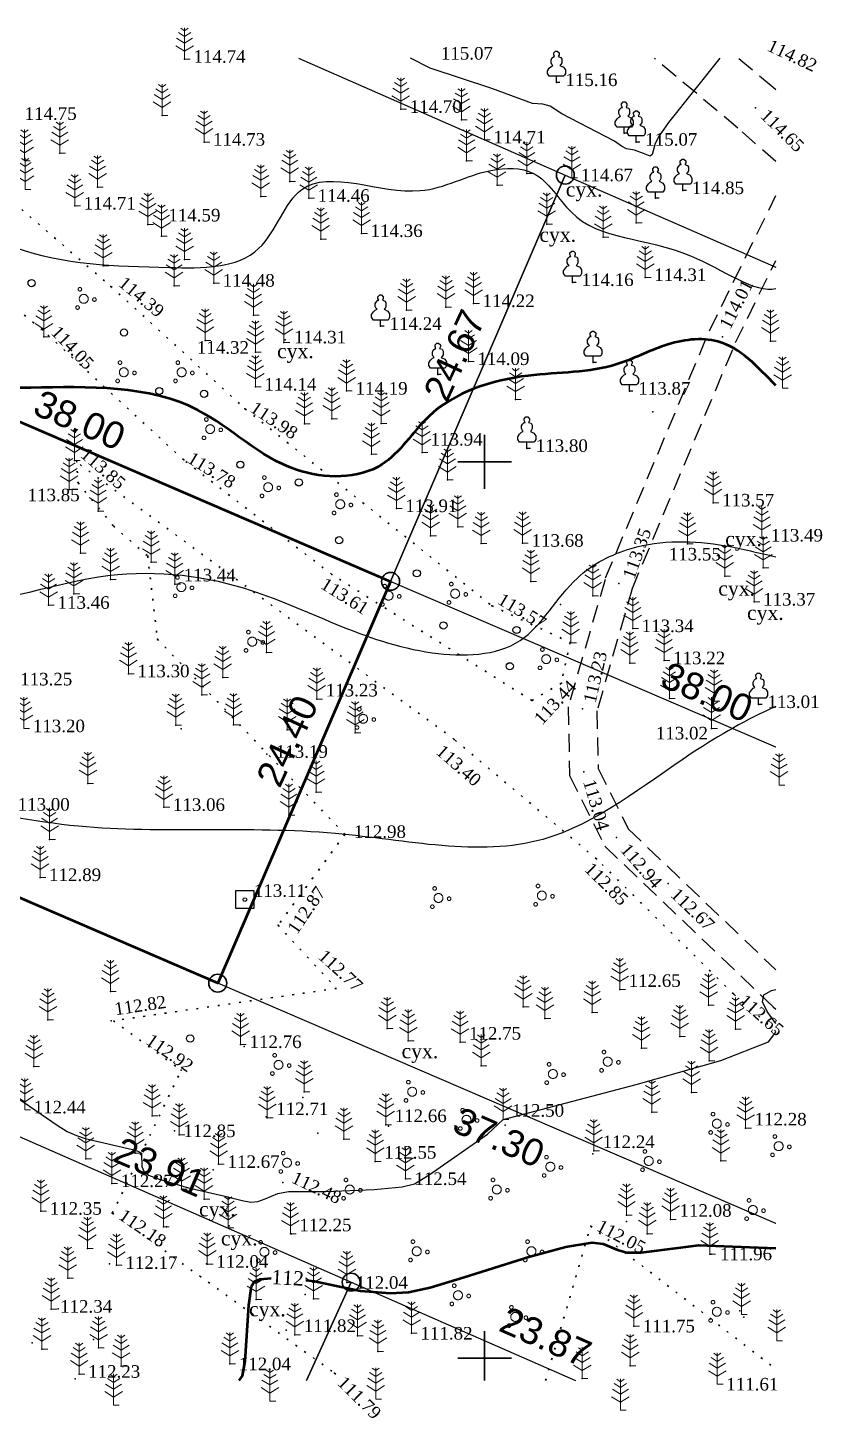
# Model space of a CAD drawing. Header units: millimetres. Extents: x 5405430.9 to 5405518.8, y 5524846.7 to 5524924.2.
# Drawn here: x 5405474.5 to 5405518.8, y 5524846.7 to 5524924.2 of the extents above; entities that cross this region are included whole.
import ezdxf
from ezdxf.enums import TextEntityAlignment as Align

# ---------------------------------------------------------------- set-up
doc = ezdxf.new("R2010")
doc.units = ezdxf.units.MM
for name, pattern in [('DASHEDX2', [1.5, 1, -0.5]), ('HIDDEN', [0.5, 0, -0.5]), ('суцільна', [50, 50, 0])]:
    doc.linetypes.add(name, pattern=pattern)
for name, color, linetype, lineweight in [('11900000', 1, 'Continuous', 30), ('Контур', 7, 'HIDDEN', 30), ('ТОЧКИ', 7, 'Continuous', 30), ('усл. знак', 7, 'суцільна', 20)]:
    doc.layers.add(name, color=color, linetype=linetype, lineweight=lineweight)
for name, color, linetype in [('SC007', 7, 'Continuous'), ('вис_1_1', 170, 'Continuous'), ('горизонт_1', 12, 'Continuous'), ('горизонтали', 42, 'Continuous'), ('дороги', 7, 'Continuous'), ('Ділянки_Межі', 10, 'Continuous'), ('надписи', 7, 'Continuous'), ('отметки', 7, 'Continuous'), ('промеры', 185, 'Continuous'), ('Растительность', 7, 'Continuous')]:
    doc.layers.add(name, color=color, linetype=linetype)
doc.styles.get("Standard").update_dxf_attribs({"font": 'arial.ttf'})
doc.styles.add('times', font='times.ttf')

# ---------------------------------------------------------------- blocks, each defined once
blk = doc.blocks.new('A$C51FE15A3')
at = {"layer": 'Растительность', "color": 94, "lineweight": 0}
for points in [[(-0.201, 1.726), (0, 1.584), (0.201, 1.726)], [(0, 1.75), (0, 0), (0.319, 0)], [(-0.447, 1.172), (0, 0.895), (0.447, 1.172)], [(-0.343, 1.489), (0, 1.267), (0.343, 1.489)], [(-0.493, 0.753), (0, 0.444), (0.493, 0.753)]]:
    blk.add_lwpolyline(points, dxfattribs=at)
blk = doc.blocks.new('A$C2ACB5305')
at = {"layer": 'Растительность'}
blk.add_lwpolyline([(0.2, 0), (0.2, 0), (0, 0), (0, 0.35), (-0.4, 0.35), (-0.5, 0.5), (-0.5, 0.65), (-0.4, 0.8), (-0.3, 0.9), (-0.2, 0.95), (-0.25, 1), (-0.3, 1.1), (-0.3, 1.25), (-0.25, 1.35), (-0.15, 1.45), (-0.1, 1.45), (-0.15, 1.55), (-0.15, 1.65), (-0.05, 1.75), (0.05, 1.75), (0.15, 1.65), (0.15, 1.55), (0.1, 1.45), (0.25, 1.4), (0.3, 1.3), (0.3, 1.1), (0.25, 1), (0.2, 0.95), (0.4, 0.85), (0.5, 0.7), (0.5, 0.5), (0.45, 0.4), (0.4, 0.35), (0, 0.35)], dxfattribs=at)
blk = doc.blocks.new('A$C72385B22')
at = {"layer": 'усл. знак'}
for centre, radius in [((0, 0), 0.625), ((-0.02, 1.49), 0.25), ((-1.29, -0.64), 0.25), ((1.28, -0.76), 0.25)]:
    blk.add_circle(centre, radius, dxfattribs=at)
blk = doc.blocks.new('SYMBOL902')
at = {"layer": 'SC007'}
blk.add_lwpolyline([(-1.25, -1.25), (-1.25, 1.25), (1.25, 1.25), (1.25, -1.25)], close=True, dxfattribs=at)
blk.add_circle((0, 0), 0.25, dxfattribs=at)

msp = doc.modelspace()

# ---------------------------------------------------------------- linework, layer by layer
at = {"layer": '11900000', "color": 7}
for points in [[(5405500, 5524898.5, 0), (5405500, 5524901.5, 0)], [(5405500, 5524898.5, 0), (5405500, 5524901.5, 0)], [(5405498.5, 5524900, 0), (5405501.5, 5524900, 0)], [(5405498.5, 5524900, 0), (5405501.5, 5524900, 0)], [(5405500, 5524848.755, 0), (5405500, 5524851.5, 0)], [(5405500, 5524848.755, 0), (5405500, 5524851.5, 0)], [(5405498.5, 5524850, 0), (5405501.5, 5524850, 0)], [(5405498.5, 5524850, 0), (5405501.5, 5524850, 0)]]:
    msp.add_polyline3d(points, dxfattribs=at)
at = {"layer": 'вис_1_1', "color": 7}
for p in [(5405486.57, 5524867.39, 112.87), (5405483.07, 5524866.06, 112.92), (5405489.85, 5524864.54, 112.81), (5405487.8, 5524863.47, 112.78), (5405482.69, 5524862.68, 112.85), (5405490.7, 5524862.56, 112.73), (5405494.63, 5524862.94, 112.69), (5405501.15, 5524862.99, 112.49), (5405493.92, 5524861.44, 112.65), (5405506.05, 5524861.4, 112.35), (5405484.85, 5524860.51, 112.69), (5405483.28, 5524859.41, 112.48), (5405495.58, 5524860.01, 112.54), (5405479.22, 5524858.09, 112.18), (5405482.24, 5524857.32, 112.19), (5405485.74, 5524857.38, 112.26), (5405505.92, 5524857.36, 112.05), (5405507.92, 5524857.62, 112.12), (5405489.22, 5524856.94, 112.34), (5405512.64, 5524855.81, 111.96), (5405479.06, 5524855.27, 112.26), (5405484.48, 5524855.26, 112.11), (5405492.31, 5524854.22, 112.04), (5405489.99, 5524853.56, 111.88), (5405476.19, 5524852.75, 112.4), (5405488.93, 5524851.56, 111.9), (5405508.33, 5524851.79, 111.75), (5405514.46, 5524852.29, 111.81), (5405474.75, 5524850.86, 112.38), (5405478.17, 5524851.05, 112.38), (5405492.91, 5524851.25, 111.73), (5405495.92, 5524851.39, 111.82), (5405494.04, 5524850.38, 111.65), (5405479.71, 5524849.55, 112.29), (5405485.78, 5524849.68, 112.04), (5405508.13, 5524849.58, 111.61), (5405477.15, 5524848.84, 112.3), (5405491.62, 5524849.17, 111.79), (5405505.45, 5524848.86, 111.61)]:
    msp.add_point(p, dxfattribs=at)
at = {"layer": 'горизонт_1', "color": 32}
msp.add_polyline3d([(5405480.84, 5524861.432, 112.5), (5405480.87, 5524860.69, 112.5), (5405480.97, 5524860.43, 112.5), (5405481.23, 5524860.21, 112.5), (5405481.83, 5524859.98, 112.5), (5405483.48, 5524859.5, 112.5), (5405485.35, 5524859.08, 112.5), (5405486.46, 5524858.8, 112.5), (5405486.95, 5524858.71, 112.5), (5405487.34, 5524858.74, 112.5), (5405487.75, 5524858.88, 112.5), (5405488.45, 5524859.19, 112.5), (5405489.05, 5524859.29, 112.5), (5405491.14, 5524859.29, 112.5), (5405493.83, 5524859.41, 112.5), (5405495.4, 5524859.56, 112.5), (5405496.08, 5524859.72, 112.5), (5405496.91, 5524860.22, 112.5), (5405500.17, 5524862.49, 112.5), (5405501.03, 5524863.32, 112.5)], dxfattribs=at)
at = {"layer": 'горизонтали', "color": 32}
for points in [[(5405513.132, 5524922.508, 115), (5405510.257, 5524918.922, 115), (5405509.737, 5524918.182, 115), (5405509.517, 5524917.752, 115), (5405509.347, 5524917.132, 115), (5405509.237, 5524917.042, 115), (5405508.867, 5524917.192, 115), (5405508.367, 5524917.372, 115), (5405507.917, 5524917.462, 115), (5405507.637, 5524917.612, 115), (5405507.257, 5524917.882, 115), (5405504.307, 5524919.412, 115), (5405503.667, 5524919.842, 115), (5405503.257, 5524919.942, 115), (5405502.677, 5524919.992, 115), (5405500.397, 5524920.822, 115), (5405496.957, 5524921.962, 115), (5405495.865, 5524922.508, 115)], [(5405516.254, 5524868.663, 112.5), (5405515.767, 5524869.332, 112.5), (5405515.507, 5524869.872, 112.5), (5405515.587, 5524870.262, 112.5), (5405516.017, 5524870.502, 112.5), (5405516.254, 5524870.564, 112.5)], [(5405501.03, 5524863.32, 112.5), (5405508.457, 5524865.262, 112.5), (5405513.187, 5524866.602, 112.5), (5405515.847, 5524867.652, 112.5), (5405516.254, 5524868.177, 112.5)], [(5405473.707, 5524864.662, 112.5), (5405476.147, 5524863.002, 112.5), (5405476.707, 5524862.652, 112.5), (5405477.227, 5524862.412, 112.5), (5405477.697, 5524862.262, 112.5), (5405480.347, 5524861.642, 112.5), (5405480.637, 5524861.542, 112.5), (5405480.84, 5524861.432, 112.5)]]:
    msp.add_polyline3d(points, dxfattribs=at)
at = {"layer": 'горизонтали', "color": 32, "lineweight": 50}
for points in [[(5405490.02, 5524854.357, 112), (5405490.51, 5524854.3, 112), (5405491.9, 5524854, 112), (5405493.07, 5524853.76, 112), (5405494.74, 5524853.62, 112), (5405495.76, 5524853.68, 112), (5405496.97, 5524853.95, 112), (5405498.85, 5524854.51, 112), (5405502.46, 5524855.65, 112), (5405504.53, 5524856.22, 112), (5405506, 5524856.46, 112), (5405506.61, 5524856.37, 112), (5405507.41, 5524856.04, 112), (5405507.94, 5524855.89, 112), (5405508.74, 5524855.9, 112), (5405510.8, 5524856.16, 112), (5405511.96, 5524856.3, 112), (5405513.84, 5524856.23, 112), (5405516.254, 5524856.141, 112)], [(5405486.291, 5524848.755, 112), (5405486.48, 5524849.02, 112), (5405486.63, 5524849.83, 112), (5405486.84, 5524852.95, 112), (5405486.99, 5524854.01, 112), (5405487.15, 5524854.28, 112), (5405487.48, 5524854.41, 112), (5405488.09, 5524854.46, 112)]]:
    msp.add_polyline3d(points, dxfattribs=at)
msp.add_open_spline([(5405516.254, 5524904.256), (5405515.248, 5524905.279), (5405513.569, 5524907.169), (5405509.989, 5524906.658), (5405506.812, 5524904.913), (5405502.087, 5524905.078), (5405497.049, 5524903.519), (5405494.428, 5524899.014), (5405488.528, 5524899.028), (5405483.602, 5524904.357), (5405475.07, 5524904.101), (5405465.673, 5524904.056), (5405458.644, 5524904.734), (5405451.834, 5524904.358), (5405446.555, 5524906.313), (5405442.168, 5524910.026), (5405438.386, 5524914.341), (5405438.438, 5524918.607), (5405438.21, 5524921.724), (5405438.073, 5524922.508)], degree=3, knots=[208.346948, 208.346948, 208.346948, 208.346948, 212.423165, 215.395728, 218.258995, 223.252411, 229.279318, 232.992538, 237.766943, 244.213134, 253.624228, 261.428369, 272.933051, 274.584334, 281.85809, 288.915218, 291.908367, 298.615428, 300.996406, 300.996406, 300.996406, 300.996406], dxfattribs=at)
at = {"layer": 'горизонтали', "color": 32}
for points, knots in [([(5405458.034, 5524922.508), (5405459.617, 5524921.754), (5405463.653, 5524920.134), (5405467.678, 5524915.219), (5405474.332, 5524911.065), (5405480.954, 5524910.859), (5405487.753, 5524910.726), (5405489.619, 5524917.188), (5405495.917, 5524914.065), (5405499.639, 5524916.398), (5405503.163, 5524916.446), (5405505.422, 5524912.201), (5405510.61, 5524912.751), (5405515.134, 5524909.36), (5405516.254, 5524909.665)], [617.436073, 617.436073, 617.436073, 617.436073, 622.521559, 629.692846, 636.424411, 645.037599, 650.155211, 654.20471, 660.817642, 664.928993, 667.318617, 670.308652, 677.41329, 682.329034, 682.329034, 682.329034, 682.329034]), ([(5405433.51, 5524913.942), (5405434.038, 5524912.938), (5405435.195, 5524910.385), (5405437.788, 5524905.243), (5405444.44, 5524899.573), (5405453.206, 5524895.816), (5405462.487, 5524898.046), (5405468.665, 5524890.189), (5405477.912, 5524894.346), (5405487.765, 5524893.352), (5405494.628, 5524888.993), (5405502.439, 5524889.215), (5405504.562, 5524893.563), (5405508.71, 5524895.669), (5405512.579, 5524895.617), (5405515.322, 5524894.908), (5405516.254, 5524894.706)], [25.072524, 25.072524, 25.072524, 25.072524, 28.423343, 33.238106, 42.351864, 53.987263, 60.5812, 68.695045, 78.614199, 86.783744, 97.871674, 102.815261, 107.548903, 110.976626, 116.23534, 118.991537, 118.991537, 118.991537, 118.991537]), ([(5405516.254, 5524886.355), (5405514.65, 5524885.637), (5405510.29, 5524883.149), (5405503.061, 5524877.143), (5405490.607, 5524880.098), (5405476.913, 5524878.707), (5405461.824, 5524883.403), (5405447.517, 5524887.885), (5405438.217, 5524896.211), (5405434.864, 5524901.993), (5405433.51, 5524904.098)], [204.598677, 204.598677, 204.598677, 204.598677, 209.892608, 219.526566, 231.106647, 245.459521, 260.911196, 277.803065, 289.957635, 297.416607, 297.416607, 297.416607, 297.416607])]:
    msp.add_open_spline(points, degree=3, knots=knots, dxfattribs=at)
at = {"layer": 'дороги', "color": 7, "linetype": 'DASHEDX2'}
for points, elevation in [([(5405516.254, 5524916.748), (5405514.139, 5524918.61), (5405509.474, 5524922.508)], 112.707), ([(5405516.254, 5524920.742), (5405516.109, 5524920.874), (5405514.153, 5524922.508)], 112.707), ([(5405506.753, 5524893.52), (5405512.552, 5524907.312), (5405516.254, 5524914.845)], 113.35), ([(5405508.227, 5524892.9), (5405514.008, 5524906.648), (5405516.254, 5524911.218)], 113.35), ([(5405506.722, 5524893.432), (5405504.665, 5524886.322), (5405504.745, 5524882.505), (5405506.702, 5524878.564), (5405516.111, 5524869.594), (5405516.254, 5524869.468)], 113.35), ([(5405508.258, 5524892.988), (5405506.269, 5524886.112), (5405506.337, 5524882.897), (5405508.01, 5524879.528), (5405516.254, 5524871.667)], 113.35)]:
    msp.add_lwpolyline(points, dxfattribs=dict(at, elevation=elevation))
at = {"layer": 'Ділянки_Межі'}
for points in [[(5405489.618, 5524922.508), (5405504.504, 5524915.991), (5405494.751, 5524893.33), (5405459.846, 5524908.351)], [(5405494.751, 5524893.33), (5405504.504, 5524915.991), (5405516.254, 5524910.846)], [(5405516.254, 5524884.076), (5405494.751, 5524893.33)], [(5405463.849, 5524848.755), (5405470.648, 5524863.828), (5405492.553, 5524854.238), (5405490.054, 5524848.755)], [(5405490.054, 5524848.755), (5405492.553, 5524854.238), (5405505.076, 5524848.755)]]:
    msp.add_lwpolyline(points, dxfattribs=at)
at = {"layer": 'Ділянки_Межі', "lineweight": 25}
for points in [[(5405489.618, 5524922.508), (5405504.504, 5524915.991), (5405516.254, 5524910.846)], [(5405516.254, 5524857.512), (5405485.105, 5524870.917), (5405450.2, 5524885.938), (5405433.51, 5524893.12)], [(5405433.51, 5524880.087), (5405448.794, 5524873.396), (5405470.648, 5524863.828), (5405492.553, 5524854.238), (5405505.076, 5524848.755)]]:
    msp.add_lwpolyline(points, dxfattribs=at)
at = {"layer": 'Ділянки_Межі', "lineweight": 50}
msp.add_lwpolyline([(5405450.2, 5524885.938), (5405459.846, 5524908.351), (5405494.751, 5524893.33), (5405485.105, 5524870.917)], close=True, dxfattribs=at)
at = {"layer": 'Ділянки_Межі', "lineweight": 0}
for points in [[(5405485.105, 5524870.917), (5405494.751, 5524893.33), (5405516.254, 5524884.076)], [(5405516.254, 5524857.512), (5405485.105, 5524870.917)]]:
    msp.add_lwpolyline(points, dxfattribs=at)
at = {"layer": 'Контур', "color": 7, "linetype": 'HIDDEN'}
for points, elevation in [([(5405475.316, 5524907.356), (5405456.979, 5524922.281), (5405456.66, 5524922.508)], 113.339), ([(5405463.295, 5524922.508), (5405470.07, 5524917.59), (5405479.143, 5524909.781)], 113.339), ([(5405479.143, 5524909.781), (5405479.143, 5524909.781), (5405486.624, 5524902.96), (5405500.397, 5524891.973), (5405504.773, 5524889.922), (5405504.283, 5524887.655)], 114.045), ([(5405504.283, 5524887.655), (5405502.637, 5524886.68), (5405491.469, 5524893.717), (5405483.207, 5524900.101), (5405475.316, 5524907.356)], 113.339), ([(5405516.254, 5524868.227), (5405513.893, 5524870.316), (5405506.249, 5524877.846), (5405498.3, 5524884.518), (5405477.1, 5524900.076)], 111.795), ([(5405477.228, 5524900.076), (5405477.305, 5524898.823), (5405479.288, 5524896.413), (5405481.195, 5524894.74)], 111.795), ([(5405481.195, 5524894.74), (5405481.737, 5524890.103), (5405492.202, 5524879.22), (5405488.469, 5524874.147), (5405491.737, 5524870.627), (5405479.282, 5524868.823), (5405483.07, 5524866.06), (5405483.07, 5524866.06)], 113.515), ([(5405479.22, 5524858.09), (5405483.07, 5524866.06)], 111.18), ([(5405479.22, 5524858.09), (5405491.62, 5524849.17)], 111.18), ([(5405503.4, 5524848.755), (5405505.92, 5524857.36)], 110.38), ([(5405505.92, 5524857.36), (5405516.254, 5524849.394)], 113.515), ([(5405491.62, 5524849.17), (5405492.041, 5524848.755)], 110.79)]:
    msp.add_lwpolyline(points, dxfattribs=dict(at, elevation=elevation))
at = {"layer": 'отметки', "color": 7}
for p in [(5405483.251, 5524922.456, 114.741), (5405504.008, 5524921.156, 115.164), (5405481.999, 5524919.319, 114.68), (5405495.32, 5524919.663, 114.701), (5405498.706, 5524919.08, 114.755), (5405515.124, 5524919.742, 114.654), (5405507.793, 5524918.32, 115.069), (5405484.339, 5524917.833, 114.728), (5405499.992, 5524917.959, 114.712), (5405508.468, 5524917.832, 115.072), (5405476.286, 5524917.209, 114.749), (5405498.998, 5524916.789, 114.563), (5405502.353, 5524916.072, 114.486), (5405478.397, 5524915.325, 114.722), (5405489.12, 5524915.642, 114.616), (5405500.692, 5524915.425, 114.453), (5405504.874, 5524915.846, 114.671), (5405487.501, 5524914.805, 114.656), (5405490.18, 5524914.703, 114.463), (5405509.539, 5524914.695, 114.624), (5405511.073, 5524915.128, 114.853), (5405477.121, 5524914.271, 114.705), (5405481.2, 5524913.232, 114.589), (5405503.465, 5524913.253, 114.388), (5405508.468, 5524913.319, 114.568), (5405481.965, 5524912.59, 114.597), (5405490.85, 5524912.417, 114.413), (5405493.136, 5524912.738, 114.359), (5405506.618, 5524912.526, 114.431), (5405483.252, 5524911.276, 114.49), (5405478.71, 5524910.924, 114.457), (5405479.143, 5524909.781, 114.391), (5405482.668, 5524909.817, 114.498), (5405484.877, 5524909.966, 114.481), (5405504.912, 5524910.005, 114.159), (5405508.97, 5524910.282, 114.311), (5405487.099, 5524908.182, 114.398), (5405495.644, 5524908.459, 114.226), (5405497.839, 5524908.624, 114.25), (5405499.387, 5524908.83, 114.219), (5405494.195, 5524907.558, 114.244), (5405475.316, 5524907.356, 114.161), (5405475.404, 5524906.96, 114.045), (5405484.402, 5524906.773, 114.323), (5405488.8, 5524906.66, 114.316), (5405488.863, 5524906.804, 114.314), (5405513.284, 5524906.978, 114.007), (5405515.95, 5524906.734, 114.191), (5405487.205, 5524906.12, 114.305), (5405499.096, 5524905.597, 114.092), (5405506.051, 5524905.533, 114.052), (5405497.382, 5524904.872, 114.06), (5405487.205, 5524904.175, 114.139), (5405492.296, 5524903.948, 114.19), (5405508.082, 5524903.945, 113.871), (5405486.624, 5524902.96, 113.984), (5405501.73, 5524903.471, 113.95), (5405509.386, 5524902.793, 113.83), (5405489.945, 5524902.116, 114.146), (5405491.465, 5524902.39, 114.125), (5405494.23, 5524902.127, 114.078), (5405493.678, 5524900.417, 114.029), (5405496.508, 5524900.509, 113.945), (5405502.356, 5524900.748, 113.8), (5405477.1, 5524900.076, 113.848), (5405483.207, 5524900.101, 113.784), (5405497.923, 5524898.984, 113.87), (5405476.81, 5524898.46, 113.81), (5405495.074, 5524897.393, 113.908), (5405512.754, 5524897.71, 113.573), (5405478.424, 5524897.247, 113.732), (5405496.988, 5524895.875, 113.832), (5405498.501, 5524896.377, 113.808), (5405499.811, 5524895.44, 113.72), (5405502.121, 5524895.463, 113.678), (5405511.318, 5524895.422, 113.547), (5405515.48, 5524895.752, 113.487), (5405477.44, 5524894.9, 113.67), (5405481.195, 5524894.74, 113.515), (5405481.39, 5524894.4, 113.55), (5405491.469, 5524893.717, 113.615), (5405513.403, 5524893.622, 113.446), (5405515.552, 5524894.08, 113.517), (5405479.12, 5524893.43, 113.57), (5405482.7, 5524893.18, 113.44), (5405502.585, 5524893.329, 113.647), (5405507.488, 5524893.208, 113.353), (5405475.662, 5524892.001, 113.459), (5405477.08, 5524892.63, 113.53), (5405500.397, 5524891.973, 113.575), (5405504.231, 5524892.032, 113.499), (5405506.035, 5524892.515, 113.437), (5405515.045, 5524892.179, 113.373), (5405508.265, 5524890.699, 113.339), (5405481.737, 5524890.103, 113.269), (5405504.773, 5524889.922, 113.414), (5405487.82, 5524889.36, 113.28), (5405510.02, 5524888.91, 113.219), (5405480.121, 5524888.18, 113.297), (5405508.104, 5524888.772, 113.276), (5405485.38, 5524887.97, 113.27), (5405504.283, 5524887.655, 113.339), (5405484.208, 5524886.992, 113.257), (5405490.63, 5524886.76, 113.23), (5405502.637, 5524886.68, 113.438), (5405510.315, 5524886.792, 113.146), (5405512.811, 5524886.649, 113.025), (5405515.29, 5524886.465, 113.009), (5405505.467, 5524886.217, 113.226), (5405482.759, 5524885.313, 113.131), (5405483.067, 5524885.111, 113.189), (5405485.975, 5524885.333, 113.265), (5405488.98, 5524885.04, 113.15), (5405512.673, 5524885.127, 113.018), (5405492.78, 5524884.88, 113.17), (5405498.3, 5524884.518, 114.253), (5405487.845, 5524883.689, 113.193), (5405505.541, 5524882.701, 113.045), (5405477.855, 5524882.054, 113.116), (5405490.595, 5524881.569, 113.084), (5405482.103, 5524880.727, 113.062), (5405489.079, 5524880.289, 113.03), (5405475.721, 5524878.94, 112.938), (5405492.202, 5524879.22, 112.975), (5405507.356, 5524879.046, 112.939), (5405506.249, 5524877.846, 112.846), (5405475.187, 5524876.815, 112.891), (5405510.255, 5524876.477, 112.666), (5405488.469, 5524874.147, 112.868), (5405479.109, 5524870.456, 112.852), (5405491.673, 5524870.627, 112.772), (5405507.54, 5524870.56, 112.65), (5405513.893, 5524870.316, 112.65), (5405502.16, 5524869.59, 112.78), (5405512.5, 5524869.69, 112.52), (5405475.622, 5524868.871, 112.839), (5405479.154, 5524868.823, 112.816), (5405503.37, 5524868.95, 112.74), (5405506.01, 5524869.29, 112.75), (5405494.57, 5524868.38, 112.79), (5405510.89, 5524867.94, 112.57), (5405514.01, 5524868.36, 112.5), (5405486.377, 5524867.5, 112.76), (5405495.74, 5524867.7, 112.76), (5405498.63, 5524867.62, 112.75), (5405508.75, 5524867.3, 112.56), (5405499.81, 5524866.31, 112.77), (5405512.53, 5524866.59, 112.47), (5405474.841, 5524866.268, 112.894), (5405489.93, 5524864.85, 112.74), (5405511.55, 5524864.82, 112.42), (5405481.435, 5524863.514, 112.738), (5405487.87, 5524863.41, 112.71), (5405501.03, 5524863.32, 112.5), (5405509.33, 5524863.73, 112.53), (5405482.951, 5524862.457, 112.725), (5405494.48, 5524863.02, 112.66), (5405514.57, 5524862.83, 112.28), (5405492.15, 5524862.21, 112.68), (5405477.738, 5524861.126, 112.368), (5405480.501, 5524861.442, 112.482), (5405493.9, 5524860.98, 112.55), (5405506.09, 5524861.57, 112.24), (5405513.19, 5524861, 112.34), (5405485.152, 5524860.813, 112.667), (5405479.196, 5524859.745, 112.273), (5405483.082, 5524859.426, 112.421), (5405488.731, 5524859.792, 112.484), (5405484.343, 5524858.872, 112.357), (5405475.225, 5524858.203, 112.346), (5405507.92, 5524857.98, 112.04), (5405482.07, 5524857.32, 112.14), (5405485.684, 5524857.273, 112.256), (5405510.38, 5524857.74, 112.08), (5405489.16, 5524856.93, 112.25), (5405509.08, 5524856.94, 112.02), (5405477.833, 5524856.123, 112.245), (5405512.57, 5524855.81, 111.91), (5405479.452, 5524855.181, 112.17), (5405484.522, 5524855.246, 112.041), (5405476.731, 5524854.458, 112.392), (5405487.24, 5524853.27, 111.88), (5405490.45, 5524853.31, 111.92), (5405475.804, 5524852.74, 112.339), (5405514.25, 5524852.65, 111.78), (5405489.41, 5524851.31, 111.82), (5405475.293, 5524850.51, 112.256), (5405478.45, 5524850.571, 112.277), (5405477.369, 5524849.11, 112.228)]:
    msp.add_point(p, dxfattribs=at)
at = {"layer": 'Растительность', "color": 7}
for centre in [(5405474.713, 5524909.965), (5405479.87, 5524907.214), (5405481.84, 5524903.949), (5405484.339, 5524903.791), (5405486.364, 5524899.839), (5405489.63, 5524898.849), (5405491.877, 5524895.624), (5405496.215, 5524893.779), (5405497.702, 5524890.87), (5405501.783, 5524890.618), (5405501.404, 5524888.594), (5405483.563, 5524867.833)]:
    msp.add_circle(centre, 0.2, dxfattribs=at)
at = {"layer": 'ТОЧКИ'}
for centre in [(5405504.504, 5524915.991), (5405494.751, 5524893.33, 107.24), (5405485.105, 5524870.917), (5405492.553, 5524854.238)]:
    msp.add_circle(centre, 0.5, dxfattribs=at)

# ---------------------------------------------------------------- block references
at = {"layer": 'отметки', "color": 7, "xscale": 0.400000000372529, "yscale": 0.400000000372529, "zscale": 0.400000000372529}
msp.add_blockref('SYMBOL902', (5405486.62, 5524875.58, 113.11), dxfattribs=at)
at = {"layer": 'Растительность', "color": 7}
for name, p in [('A$C51FE15A3', (5405483.251, 5524922.456, 114.741)), ('A$C2ACB5305', (5405504.008, 5524921.156, 115.164)), ('A$C51FE15A3', (5405495.32, 5524919.663, 114.701)), ('A$C51FE15A3', (5405481.999, 5524919.319, 114.68)), ('A$C51FE15A3', (5405498.706, 5524919.08, 114.755)), ('A$C2ACB5305', (5405507.793, 5524918.32, 115.069)), ('A$C51FE15A3', (5405484.339, 5524917.833, 114.728)), ('A$C51FE15A3', (5405499.992, 5524917.959, 114.712)), ('A$C2ACB5305', (5405508.468, 5524917.832, 115.072)), ('A$C51FE15A3', (5405474.321, 5524916.788, 114.745)), ('A$C51FE15A3', (5405476.286, 5524917.209, 114.749)), ('A$C51FE15A3', (5405498.998, 5524916.789, 114.563)), ('A$C51FE15A3', (5405502.353, 5524916.072, 114.486)), ('A$C51FE15A3', (5405504.874, 5524915.846, 114.671)), ('A$C51FE15A3', (5405474.35, 5524915.196, 114.696)), ('A$C51FE15A3', (5405478.397, 5524915.325, 114.722)), ('A$C51FE15A3', (5405489.12, 5524915.642, 114.616)), ('A$C51FE15A3', (5405500.692, 5524915.425, 114.453)), ('A$C2ACB5305', (5405511.073, 5524915.128, 114.853)), ('A$C51FE15A3', (5405477.121, 5524914.271, 114.705)), ('A$C51FE15A3', (5405487.501, 5524914.805, 114.656)), ('A$C51FE15A3', (5405490.18, 5524914.703, 114.463)), ('A$C2ACB5305', (5405509.539, 5524914.695, 114.624)), ('A$C51FE15A3', (5405481.2, 5524913.232, 114.589)), ('A$C51FE15A3', (5405493.136, 5524912.738, 114.359)), ('A$C51FE15A3', (5405503.465, 5524913.253, 114.388)), ('A$C51FE15A3', (5405508.468, 5524913.319, 114.568)), ('A$C51FE15A3', (5405481.965, 5524912.59, 114.597)), ('A$C51FE15A3', (5405490.85, 5524912.417, 114.413)), ('A$C51FE15A3', (5405506.618, 5524912.526, 114.431)), ('A$C51FE15A3', (5405483.252, 5524911.276, 114.49)), ('A$C51FE15A3', (5405478.71, 5524910.924, 114.457)), ('A$C51FE15A3', (5405482.668, 5524909.817, 114.498)), ('A$C51FE15A3', (5405484.877, 5524909.966, 114.481)), ('A$C2ACB5305', (5405504.912, 5524910.005, 114.159)), ('A$C51FE15A3', (5405508.97, 5524910.282, 114.311)), ('A$C51FE15A3', (5405499.387, 5524908.83, 114.219)), ('A$C51FE15A3', (5405487.099, 5524908.182, 114.398)), ('A$C51FE15A3', (5405495.644, 5524908.459, 114.226)), ('A$C51FE15A3', (5405497.839, 5524908.624, 114.25)), ('A$C2ACB5305', (5405494.195, 5524907.558, 114.244)), ('A$C51FE15A3', (5405475.404, 5524906.96, 114.045)), ('A$C51FE15A3', (5405484.402, 5524906.773, 114.323)), ('A$C51FE15A3', (5405488.8, 5524906.66, 114.316)), ('A$C51FE15A3', (5405515.95, 5524906.734, 114.191)), ('A$C51FE15A3', (5405487.205, 5524906.12, 114.305)), ('A$C2ACB5305', (5405497.382, 5524904.872, 114.06)), ('A$C51FE15A3', (5405499.096, 5524905.597, 114.092)), ('A$C2ACB5305', (5405506.051, 5524905.533, 114.052)), ('A$C51FE15A3', (5405487.205, 5524904.175, 114.139)), ('A$C51FE15A3', (5405516.629, 5524904.102, 114.041)), ('A$C51FE15A3', (5405492.296, 5524903.948, 114.19)), ('A$C51FE15A3', (5405501.73, 5524903.471, 113.95)), ('A$C2ACB5305', (5405508.082, 5524903.945, 113.871)), ('A$C51FE15A3', (5405489.945, 5524902.116, 114.146)), ('A$C51FE15A3', (5405491.465, 5524902.39, 114.125)), ('A$C51FE15A3', (5405494.23, 5524902.127, 114.078)), ('A$C51FE15A3', (5405493.678, 5524900.417, 114.029)), ('A$C51FE15A3', (5405496.508, 5524900.509, 113.945)), ('A$C2ACB5305', (5405502.356, 5524900.748, 113.8)), ('A$C51FE15A3', (5405477.1, 5524900.076, 111.795)), ('A$C51FE15A3', (5405497.923, 5524898.984, 113.87)), ('A$C51FE15A3', (5405476.81, 5524898.46, 113.81)), ('A$C51FE15A3', (5405478.424, 5524897.247, 113.732)), ('A$C51FE15A3', (5405495.074, 5524897.393, 113.908)), ('A$C51FE15A3', (5405512.754, 5524897.71, 113.573)), ('A$C51FE15A3', (5405498.501, 5524896.377, 113.808)), ('A$C51FE15A3', (5405496.988, 5524895.875, 113.832)), ('A$C51FE15A3', (5405515.48, 5524895.752, 113.487)), ('A$C51FE15A3', (5405477.44, 5524894.9, 113.67)), ('A$C51FE15A3', (5405499.811, 5524895.44, 113.72)), ('A$C51FE15A3', (5405502.121, 5524895.463, 113.678)), ('A$C51FE15A3', (5405511.318, 5524895.422, 113.547)), ('A$C51FE15A3', (5405481.39, 5524894.4, 113.55)), ('A$C51FE15A3', (5405515.552, 5524894.08, 113.517)), ('A$C51FE15A3', (5405479.12, 5524893.43, 113.57)), ('A$C51FE15A3', (5405502.585, 5524893.329, 113.647)), ('A$C51FE15A3', (5405513.403, 5524893.622, 113.446)), ('A$C51FE15A3', (5405477.08, 5524892.63, 113.53)), ('A$C51FE15A3', (5405482.7, 5524893.18, 113.44)), ('A$C51FE15A3', (5405506.035, 5524892.515, 113.437)), ('A$C51FE15A3', (5405475.662, 5524892.001, 113.459)), ('A$C51FE15A3', (5405515.045, 5524892.179, 113.373)), ('A$C51FE15A3', (5405508.265, 5524890.699, 113.339)), ('A$C51FE15A3', (5405487.82, 5524889.36, 113.28)), ('A$C51FE15A3', (5405504.811, 5524889.904, 114.045)), ('A$C51FE15A3', (5405508.104, 5524888.772, 113.276)), ('A$C51FE15A3', (5405510.02, 5524888.91, 113.219)), ('A$C51FE15A3', (5405480.121, 5524888.18, 113.297)), ('A$C51FE15A3', (5405485.38, 5524887.97, 113.27)), ('A$C51FE15A3', (5405484.208, 5524886.992, 113.257)), ('A$C51FE15A3', (5405490.63, 5524886.76, 113.23)), ('A$C51FE15A3', (5405510.315, 5524886.792, 113.146)), ('A$C51FE15A3', (5405512.811, 5524886.649, 113.025)), ('A$C2ACB5305', (5405515.29, 5524886.465, 113.009)), ('A$C51FE15A3', (5405474.284, 5524885.116, 113.199)), ('A$C51FE15A3', (5405482.759, 5524885.313, 113.131)), ('A$C51FE15A3', (5405485.975, 5524885.333, 113.265)), ('A$C51FE15A3', (5405488.98, 5524885.04, 113.15)), ('A$C51FE15A3', (5405492.78, 5524884.88, 113.17)), ('A$C51FE15A3', (5405512.673, 5524885.127, 113.018)), ('A$C51FE15A3', (5405477.855, 5524882.054, 113.116)), ('A$C51FE15A3', (5405516.44, 5524881.97, 112.85)), ('A$C51FE15A3', (5405490.595, 5524881.569, 113.084)), ('A$C51FE15A3', (5405482.103, 5524880.727, 113.062)), ('A$C51FE15A3', (5405489.079, 5524880.289, 113.03)), ('A$C51FE15A3', (5405475.721, 5524878.94, 112.938)), ('A$C51FE15A3', (5405475.187, 5524876.815, 112.891)), ('A$C51FE15A3', (5405479.109, 5524870.456, 112.852)), ('A$C51FE15A3', (5405507.54, 5524870.56, 112.65)), ('A$C51FE15A3', (5405502.16, 5524869.59, 112.78)), ('A$C51FE15A3', (5405506.01, 5524869.29, 112.75)), ('A$C51FE15A3', (5405512.5, 5524869.69, 112.52)), ('A$C51FE15A3', (5405475.622, 5524868.871, 112.839)), ('A$C51FE15A3', (5405503.37, 5524868.95, 112.74)), ('A$C51FE15A3', (5405494.57, 5524868.38, 112.79)), ('A$C51FE15A3', (5405495.74, 5524867.7, 112.76)), ('A$C51FE15A3', (5405510.89, 5524867.94, 112.57)), ('A$C51FE15A3', (5405514.01, 5524868.36, 112.5)), ('A$C51FE15A3', (5405486.377, 5524867.5, 112.76)), ('A$C51FE15A3', (5405498.63, 5524867.62, 112.75)), ('A$C51FE15A3', (5405508.75, 5524867.3, 112.56)), ('A$C51FE15A3', (5405474.841, 5524866.268, 112.894)), ('A$C51FE15A3', (5405499.81, 5524866.31, 112.77)), ('A$C51FE15A3', (5405512.53, 5524866.59, 112.47)), ('A$C51FE15A3', (5405489.93, 5524864.85, 112.74)), ('A$C51FE15A3', (5405511.55, 5524864.82, 112.42)), ('A$C51FE15A3', (5405474.329, 5524863.855, 112.441)), ('A$C51FE15A3', (5405481.435, 5524863.514, 112.738)), ('A$C51FE15A3', (5405487.87, 5524863.41, 112.71)), ('A$C51FE15A3', (5405494.48, 5524863.02, 112.66)), ('A$C51FE15A3', (5405501.03, 5524863.32, 112.5)), ('A$C51FE15A3', (5405509.33, 5524863.73, 112.53)), ('A$C51FE15A3', (5405482.951, 5524862.457, 112.725)), ('A$C51FE15A3', (5405514.57, 5524862.83, 112.28)), ('A$C51FE15A3', (5405480.501, 5524861.442, 112.482)), ('A$C51FE15A3', (5405492.15, 5524862.21, 112.68)), ('A$C51FE15A3', (5405506.09, 5524861.57, 112.24)), ('A$C51FE15A3', (5405477.738, 5524861.126, 112.368)), ('A$C51FE15A3', (5405485.152, 5524860.813, 112.667)), ('A$C51FE15A3', (5405493.9, 5524860.98, 112.55)), ('A$C51FE15A3', (5405513.19, 5524861, 112.34)), ('A$C51FE15A3', (5405495.58, 5524860.01, 111.54)), ('A$C51FE15A3', (5405479.196, 5524859.745, 112.273)), ('A$C51FE15A3', (5405483.082, 5524859.426, 112.421)), ('A$C51FE15A3', (5405484.343, 5524858.872, 112.357)), ('A$C51FE15A3', (5405475.225, 5524858.203, 112.346)), ('A$C51FE15A3', (5405507.92, 5524857.98, 112.04)), ('A$C51FE15A3', (5405510.38, 5524857.74, 112.08)), ('A$C51FE15A3', (5405482.07, 5524857.32, 112.14)), ('A$C51FE15A3', (5405485.684, 5524857.273, 112.256)), ('A$C51FE15A3', (5405489.16, 5524856.93, 112.25)), ('A$C51FE15A3', (5405509.08, 5524856.94, 112.02)), ('A$C51FE15A3', (5405477.833, 5524856.123, 112.245)), ('A$C51FE15A3', (5405484.522, 5524855.246, 112.041)), ('A$C51FE15A3', (5405512.57, 5524855.81, 111.91)), ('A$C51FE15A3', (5405476.731, 5524854.458, 112.392)), ('A$C51FE15A3', (5405479.452, 5524855.181, 112.17)), ('A$C51FE15A3', (5405492.31, 5524854.22, 111.04)), ('A$C51FE15A3', (5405487.24, 5524853.27, 111.88)), ('A$C51FE15A3', (5405490.45, 5524853.31, 111.92)), ('A$C51FE15A3', (5405475.804, 5524852.74, 112.339)), ('A$C51FE15A3', (5405514.342, 5524852.437, 111.78)), ('A$C51FE15A3', (5405495.92, 5524851.39, 110.82)), ('A$C51FE15A3', (5405508.33, 5524851.79, 110.75)), ('A$C51FE15A3', (5405489.41, 5524851.31, 111.82)), ('A$C51FE15A3', (5405492.91, 5524851.25, 110.73)), ('A$C51FE15A3', (5405516.31, 5524850.97, 111.73)), ('A$C51FE15A3', (5405475.293, 5524850.51, 112.256)), ('A$C51FE15A3', (5405478.45, 5524850.571, 112.277)), ('A$C51FE15A3', (5405494.04, 5524850.38, 110.65)), ('A$C51FE15A3', (5405477.369, 5524849.11, 112.228)), ('A$C51FE15A3', (5405479.71, 5524849.55, 111.29)), ('A$C51FE15A3', (5405485.78, 5524849.68, 111.04)), ('A$C51FE15A3', (5405508.13, 5524849.58, 110.61)), ('A$C51FE15A3', (5405505.45, 5524848.86, 110.61)), ('A$C51FE15A3', (5405512.99, 5524848.55, 110.61)), ('A$C51FE15A3', (5405488.02, 5524847.61, 110.93)), ('A$C51FE15A3', (5405493.92, 5524847.72, 110.79)), ('A$C51FE15A3', (5405479.29, 5524847.38, 111.12)), ('A$C51FE15A3', (5405507.58, 5524847.1, 110.52))]:
    msp.add_blockref(name, p, dxfattribs=at)
at = {"layer": 'усл. знак', "color": 7, "linetype": 'суцільна', "lineweight": 13, "xscale": 0.3999999998750298, "yscale": 0.3999999998750298, "zscale": 0.3999999998750298, "rotation": 265.3647753868261}
for p in [(5405477.624, 5524909.088), (5405479.861, 5524904.995), (5405483.091, 5524904.995), (5405484.68, 5524901.82), (5405487.918, 5524898.582), (5405491.942, 5524897.63), (5405483.071, 5524893.008), (5405494.639, 5524892.53, 113.339), (5405498.355, 5524892.642), (5405487.028, 5524889.964), (5405503.438, 5524888.991), (5405493.222, 5524885.663), (5405503.195, 5524875.802), (5405497.426, 5524875.667), (5405506.874, 5524866.54), (5405488.497, 5524866.361), (5405503.813, 5524865.854), (5405495.957, 5524864.862), (5405498.987, 5524863.297), (5405512.963, 5524863.078), (5405516.416, 5524861.826), (5405509.161, 5524860.997, 112.34), (5405488.969, 5524860.9), (5405503.668, 5524860.677), (5405492.474, 5524859.407), (5405500.681, 5524859.407), (5405514.974, 5524858.268), (5405487.71, 5524855.93), (5405496.212, 5524855.964), (5405502.613, 5524855.964), (5405498.517, 5524853.509), (5405512.963, 5524852.588), (5405501.709, 5524852.301)]:
    msp.add_blockref('A$C72385B22', p, dxfattribs=at)

# ---------------------------------------------------------------- texts
at = {"layer": 'вис_1_1', "color": 7, "style": 'times'}
for s, rotation, p in [('112.92', 325.17559, (5405481.238, 5524867.864, 112.92)), ('112.18', 325.20591, (5405479.72, 5524858.09, 112.18)), ('112.05', 331.9163, (5405506.347, 5524857.465, 112.05)), ('111.79', 315.46886, (5405491.976, 5524848.819, 111.79))]:
    msp.add_text(s, height=0.7, rotation=rotation, dxfattribs=at).set_placement(p, align=Align.MIDDLE_LEFT)
for s, p in [('112.85', (5405483.19, 5524862.68, 112.85)), ('112.54', (5405496.08, 5524860.01, 112.54)), ('111.96', (5405513.14, 5524855.81, 111.96)), ('112.04', (5405492.81, 5524854.22, 112.04)), ('111.82', (5405496.42, 5524851.39, 111.82)), ('111.75', (5405508.83, 5524851.79, 111.75)), ('112.04', (5405486.28, 5524849.68, 112.04)), ('111.61', (5405513.49, 5524848.55, 111.61))]:
    msp.add_text(s, height=0.7, dxfattribs=at).set_placement(p, align=Align.MIDDLE_LEFT)
at = {"layer": 'горизонтали', "color": 32, "lineweight": 50, "style": 'times'}
msp.add_text('112', height=0.8, rotation=356.81858, dxfattribs=at).set_placement((5405488.126, 5524854.935, 181.067), align=Align.TOP_LEFT)
at = {"layer": 'надписи', "color": 7, "style": 'times'}
for p in [(5405504.53, 5524915.594, 111.861), (5405503.059, 5524913.068, 111.861), (5405488.416, 5524906.577, 111.861), (5405513.429, 5524896.095, 111.861), (5405513.043, 5524893.334, 111.861), (5405514.649, 5524891.979, 111.861), (5405495.365, 5524867.53, 111.861), (5405484.061, 5524858.713, 111.861), (5405485.283, 5524857.088, 111.861), (5405486.852, 5524853.136, 111.861)]:
    msp.add_text('сух.', height=0.8, dxfattribs=at).set_placement(p, align=Align.TOP_LEFT)
at = {"layer": 'отметки', "color": 7, "style": 'times'}
for s, p in [('114.74', (5405483.751, 5524922.956, 114.741)), ('115.07', (5405497.558, 5524923.132, 115.074)), ('115.16', (5405504.508, 5524921.656, 115.164)), ('114.70', (5405495.82, 5524920.163, 114.701)), ('114.75', (5405474.324, 5524919.772, 114.747)), ('114.73', (5405484.839, 5524918.333, 114.728)), ('114.71', (5405500.492, 5524918.459, 114.712)), ('115.07', (5405508.968, 5524918.332, 115.072)), ('114.67', (5405505.374, 5524916.346, 114.671)), ('114.46', (5405490.68, 5524915.203, 114.463)), ('114.85', (5405511.573, 5524915.628, 114.853)), ('114.71', (5405477.621, 5524914.771, 114.705)), ('114.59', (5405482.344, 5524914.107, 114.589)), ('114.36', (5405493.636, 5524913.238, 114.359)), ('114.16', (5405505.412, 5524910.505, 114.159)), ('114.31', (5405509.47, 5524910.782, 114.311)), ('114.48', (5405485.377, 5524910.466, 114.481)), ('114.22', (5405499.887, 5524909.33, 114.219)), ('114.24', (5405494.695, 5524908.058, 114.244)), ('114.32', (5405483.94, 5524906.728, 114.323)), ('114.31', (5405489.363, 5524907.304, 114.314)), ('114.09', (5405499.596, 5524906.097, 114.092)), ('114.14', (5405487.705, 5524904.675, 114.139)), ('114.19', (5405492.796, 5524904.448, 114.19)), ('113.87', (5405508.582, 5524904.445, 113.871)), ('113.94', (5405496.983, 5524901.604, 113.945)), ('113.80', (5405502.856, 5524901.248, 113.8)), ('113.57', (5405513.254, 5524898.21, 113.573)), ('113.91', (5405495.574, 5524897.893, 113.908)), ('113.68', (5405502.621, 5524895.963, 113.678)), ('113.49', (5405515.98, 5524896.252, 113.487)), ('113.55', (5405510.276, 5524895.195, 113.547)), ('113.37', (5405515.545, 5524892.679, 113.373)), ('113.46', (5405476.162, 5524892.501, 113.459)), ('113.34', (5405508.765, 5524891.199, 113.339)), ('113.22', (5405510.52, 5524889.41, 113.219)), ('113.25', (5405474.077, 5524888.228, 113.249)), ('113.30', (5405480.621, 5524888.68, 113.297)), ('113.01', (5405515.79, 5524886.965, 113.009)), ('113.20', (5405474.784, 5524885.616, 113.199)), ('113.02', (5405509.559, 5524885.214, 113.018)), ('113.19', (5405488.345, 5524884.189, 113.193)), ('113.00', (5405473.934, 5524881.242, 113.004)), ('113.06', (5405482.603, 5524881.227, 113.062)), ('112.98', (5405492.702, 5524879.72, 112.975)), ('112.89', (5405475.687, 5524877.315, 112.891)), ('112.76', (5405486.877, 5524868, 112.76)), ('112.44', (5405474.829, 5524864.355, 112.441)), ('112.67', (5405485.652, 5524861.313, 112.667)), ('112.27', (5405479.696, 5524860.245, 112.273)), ('112.35', (5405475.725, 5524858.703, 112.346)), ('112.17', (5405479.952, 5524855.681, 112.17)), ('112.04', (5405485.022, 5524855.746, 112.041)), ('112.34', (5405476.304, 5524853.24, 112.339)), ('112.23', (5405477.869, 5524849.61, 112.228))]:
    msp.add_text(s, height=0.7, dxfattribs=at).set_placement(p, align=Align.TOP_LEFT)
for s, rotation, p in [('114.82', 334.8638, (5405516.008, 5524923.599, 114.82)), ('114.65', 315.62179, (5405515.831, 5524919.75, 114.654)), ('114.39', 320.26567, (5405479.95, 5524910.4, 114.391)), ('114.01', 62.78743, (5405513.068, 5524907.651, 114.007)), ('114.05', 313.70968, (5405476.256, 5524907.662, 114.045)), ('113.98', 326.15375, (5405487.241, 5524903.419, 113.984)), ('113.85', 319.01725, (5405477.839, 5524900.848, 113.848)), ('113.78', 328.41449, (5405483.707, 5524900.601, 113.784)), ('113.35', 70.47598, (5405507.687, 5524893.633, 113.353)), ('113.61', 327.78481, (5405491.154, 5524893.583, 113.615)), ('113.57', 328.9361, (5405501.026, 5524892.723, 113.575)), ('113.23', 76.80795, (5405505.503, 5524886.657, 113.226)), ('113.44', 47.35948, (5405502.692, 5524885.749, 113.438)), ('113.40', 318.88314, (5405497.693, 5524884.283, 113.438)), ('113.04', 286.50819, (5405506.162, 5524882.364, 113.045)), ('112.94', 310.96649, (5405508.063, 5524878.794, 112.939)), ('112.85', 315.43045, (5405506.012, 5524877.726, 112.846)), ('112.87', 55.71416, (5405488.945, 5524873.987, 112.868)), ('112.67', 316.0744, (5405510.813, 5524876.3, 112.666)), ('112.77', 317.2811, (5405491.133, 5524872.86, 112.772)), ('112.82', 8.35155, (5405479.291, 5524869.816, 112.816)), ('112.65', 318.50753, (5405514.599, 5524870.359, 112.65)), ('112.48', 334.74279, (5405489.457, 5524860.457, 112.484))]:
    msp.add_text(s, height=0.7, rotation=rotation, dxfattribs=at).set_placement(p, align=Align.TOP_LEFT)
for s, p in [('113.85', (5405474.49, 5524898.15, 113.85)), ('113.44', (5405483.2, 5524893.68, 113.44)), ('113.23', (5405491.13, 5524887.26, 113.23)), ('113.11', (5405487.12, 5524876.08, 113.11)), ('112.65', (5405508.04, 5524871.06, 112.65)), ('112.75', (5405499.13, 5524868.12, 112.75)), ('112.71', (5405488.37, 5524863.91, 112.71)), ('112.50', (5405501.53, 5524863.82, 112.5)), ('112.66', (5405494.98, 5524863.52, 112.66)), ('112.28', (5405515.07, 5524863.33, 112.28)), ('112.24', (5405506.59, 5524862.07, 112.24)), ('112.55', (5405494.4, 5524861.48, 112.55)), ('112.08', (5405510.88, 5524858.24, 112.08)), ('112.25', (5405489.66, 5524857.43, 112.25)), ('111.82', (5405489.91, 5524851.81, 111.82))]:
    msp.add_text(s, height=0.7, dxfattribs=at).set_placement(p, align=Align.MIDDLE_LEFT)
at = {"layer": 'промеры', "char_height": 1.5, "attachment_point": 1}
for s, insert, rotation in [('24.67', (5405496.535, 5524903.872), 65.21549), ('38.00', (5405475.297, 5524904.069), 336.35584), ('38.00', (5405510.315, 5524888.892), 336.35584), ('24.40', (5405487.201, 5524882.366), 65.21549), ('37.30', (5405498.698, 5524864.062), 336.35584), ('23.91', (5405479.779, 5524862.389), 336.73018), ('23.87', (5405501.313, 5524852.93), 336.35584)]:
    msp.add_mtext(s, dxfattribs=dict(at, insert=insert, rotation=rotation))

doc.saveas('drawing.dxf')
